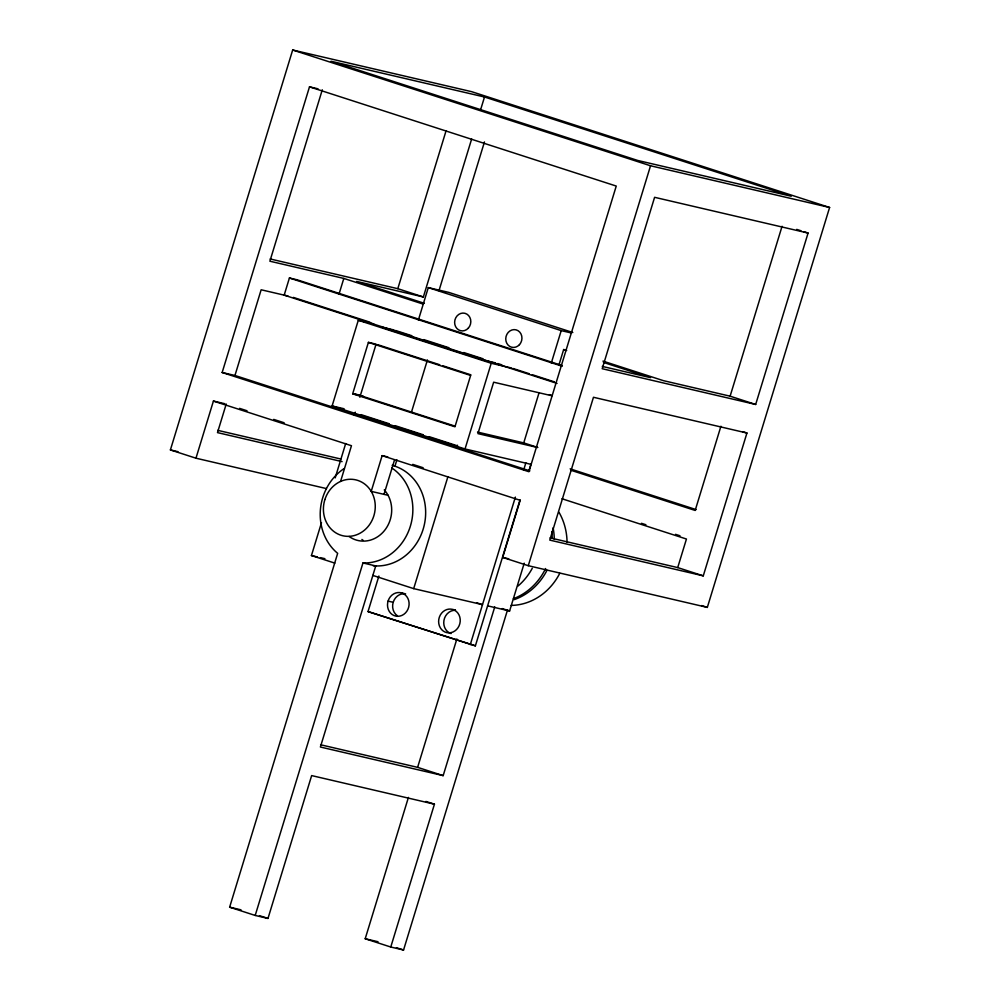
<?xml version="1.0" encoding="UTF-8"?>
<svg xmlns="http://www.w3.org/2000/svg" width="1000" height="1000" viewBox="0 0 1000 1000"><rect width="100%" height="100%" fill="white"/><g stroke="black" fill="none" stroke-linecap="round" stroke-linejoin="round"><path stroke-width="1.5" d="M340.575 481.425L351.463 445.712L213.425 401.062L195.963 458.2L170.4 449.925L292.675 50L471.725 91.7L829.6 207.475L707.325 607.4L528.275 565.7L502.713 557.425L520.175 500.3L382.137 455.637L371.213 491.375L388.188 495.325M309.5 86.838L616.25 186.062L528.913 471.725L222.162 372.5L309.5 86.838L318.025 88.825M226.225 404.038L217.488 432.612L342.088 461.625M222.162 372.5L234.95 375.475L261.15 289.775L288.012 296.038M322.287 89.812L269.887 261.212L343.812 278.425L423.363 304.163M562.35 365.6L297.087 279.788L289.413 278L284.175 295.138L557.038 383.413M339.012 294.137L343.812 278.425M531 464.338L465.025 448.975L332.1 405.975L358.3 320.275L373.65 323.85M368.4 342.375L470.637 375.45L454.95 426.788L352.675 393.8L368.4 342.375L376.075 344.162L359.85 397.225M334.812 563.112L311.438 555.55L321.488 522.688M335.188 477.887L345.688 443.525M354.363 415.15L355.275 412.163M270.163 258.962L397.8 288.688L446.1 130.7M408.425 797.412L365.2 938.75L390.763 947.025L434.438 804.188L311.65 775.588L267.987 918.425L255.2 915.45L229.638 907.175L337.663 553.337A51.262 46.05 -76.9 0 1 344.1 468.575M424.363 303.325L356.6 281.413L423.363 296.962L471.662 138.975M480.575 109.85L484.5 97L791.25 196.225L637.762 160.475L331.025 61.25L484.5 97M418.375 320.05L428.288 287.613L448.75 292.387L572.812 332.512M438.975 290.712L484.462 141.925M255.2 915.45L362.962 562.962L364.925 562.987A51.262 46.05 -76.9 0 0 410.725 524.963A51.262 46.05 -76.9 0 0 391.712 467.9M394.475 460.112L384 494.35L383.675 493.787M395.075 465.775L396.887 459.812M411.475 412.125L427.425 359.963M520.037 499.8L475.387 645.837L368.025 611.575L378.888 576.025M372.788 575.4L413.688 588.625L447.938 476.613M456.613 448.225L457.525 445.238M465.025 448.975L491.225 363.275L511.688 368.038M320.6 744.762L417.612 767.35L456.875 638.938M477.525 432.075L523.737 442.9L539 392.95M551.3 363.05L561.213 330.613L571.45 333M470.275 644.65L515.375 497.113M523.6 470.225L525.875 462.762M558.85 365.262L563.65 349.55L566.487 350.213M529.175 469.925L531 463.95M362.962 562.962L375.75 565.938L320.387 747.025L443.175 775.625L494.762 606.888M390.763 947.025L403.562 950L507.55 609.862M487.612 605.85L509.613 610.975L524.225 563.175M528.275 565.7L650.537 165.775L829.6 207.475M550.062 537.863L677.712 567.587L686.45 539.025L561.962 498.75M720.925 426.238L695.175 510.45L570.7 470.188M602.95 361.1L663.35 380.637L730.113 396.188L782.062 226.287M746.938 433.025L593.462 397.275L549.8 540.112L703.275 575.85L746.938 433.025L742.675 431.65M808.075 233.062L654.6 197.312L602.2 368.713L755.675 404.462L808.075 233.062L803.812 231.688M602.288 366.413L650.562 377.663L603.425 362.413M394.1 330L381.312 327.025L483.562 360.1L495.525 362.887M551.812 395.75L493.65 382.2L477.938 433.625L537.575 447.512M352.675 393.8L363.325 396.275M332.1 405.975L344.1 408.762M213.425 401.062L224.8 403.713M382.137 455.637L387.825 456.962M217.763 430.35L340.85 459.025M170.4 449.925L177.987 451.688M195.963 458.2L326.463 488.587M502.713 557.425L508.775 558.837M311.438 555.55L317.425 556.95M320.412 557.638L324.9 558.688M413.688 588.625L482.5 604.663L476.575 602.737M401.8 592.987A11.95 10.738 -76.9 0 1 405.412 612.987A11.95 10.738 -76.9 0 1 387.7 607.263A11.95 10.738 -76.9 0 1 401.8 592.987L405.637 593.888M452.925 609.525A11.95 10.738 -76.9 0 1 456.538 629.538A11.95 10.738 -76.9 0 1 438.825 623.8A11.95 10.738 -76.9 0 1 452.925 609.525L455.475 610.125M388.075 601.112L393.188 602.3A11.95 10.738 -76.9 0 1 404.15 593.713M368.025 611.575L475.387 645.837M229.638 907.175L241 909.825M365.2 938.75L378 941.725M455.213 426.188L354.775 393.775M292.675 50L650.537 165.775M796.712 229.387L800.975 230.763M428.288 287.613L561.213 330.613M397.8 288.688L423.363 296.962M730.113 396.188L755.675 404.462M563.65 349.55L566.6 350.5M289.413 278L562.075 366.2M293.325 297.4L369.925 322.188M395.575 330.487L411.875 335.75M423.738 339.588L448.925 347.738M463.75 352.537L483.013 358.762M497.738 363.537L501.925 364.888M513.162 368.525L529.362 373.762M532.312 374.712L554.4 381.863M358.3 320.275L491.225 363.275M549.212 394.637L552 395.538M377.55 344.637L439.787 364.775M442.75 365.737L470.913 374.85M523.737 442.9L537.675 447.413M570.15 468.85L696.112 509.6M361.037 414.637L389.188 423.75M395.112 425.662L423.275 434.775M429.2 436.688L457.362 445.8M234.95 375.475L529.85 470.875M641.438 523.3L645.888 524.738M675.525 534.325L679.975 535.763M239.575 408.363L247 410.763M273.712 419.4L284.113 422.762M412.738 464.375L423.137 467.738M677.712 567.587L703.275 575.85M701.65 605.562L707.325 607.4M502.2 608.575L509.613 610.975M417.612 767.35L443.175 775.625M425.913 801.438L434.438 804.188M396.463 947.7L403.562 950M259.462 915.662L267.987 918.425M392.137 465.325A51.262 46.05 -76.9 0 1 425.087 520.562A51.262 46.05 -76.9 0 1 377.713 565.962L375.45 565.938A51.262 46.05 -76.9 0 1 373.188 565.788M553.088 527.775A59.775 53.7 -76.9 0 1 554.275 539.288M546.987 570.325A59.775 53.7 -76.9 0 1 514.138 599.65M363.025 540.212A29.887 26.85 -76.9 0 1 361.912 539.462M384.25 489.888A29.887 26.85 -76.9 0 1 390.538 518.663A29.887 26.85 -76.9 0 1 370.6 540.062L369.3 540.413A29.887 26.85 -76.9 0 1 349.125 536.487M558.987 512.275A59.775 53.7 -76.9 0 1 567.062 542.263M559.775 573.312A59.775 53.7 -76.9 0 1 511.175 605.413M397.4 615.788A11.95 10.738 -76.9 0 1 393.188 602.3M451.05 633.575A11.95 10.738 -76.9 0 1 443.95 620.363A11.95 10.738 -76.9 0 1 455.275 610.25M532.263 568.312A59.775 53.7 -76.9 0 1 517.95 586.087M551.725 531.538A59.775 53.7 -76.9 0 1 552.2 537.325M545.612 568.525A59.775 53.7 -76.9 0 1 513.387 598.713M324.913 499.513L324.513 500.863A28.688 25.775 -76.9 0 0 341.238 535.325A28.688 25.775 -76.9 0 0 373.762 516.112L374.162 514.763A28.688 25.775 -76.9 0 0 371.562 491.962L370.875 490.812A28.688 25.775 -76.9 0 0 346.125 479.675A28.688 25.775 -76.9 0 0 324.913 499.513M519.475 344.65A8.963 8.05 -76.9 0 0 516.087 329.85A8.963 8.05 -76.9 0 0 505.988 341.087A8.963 8.05 -76.9 0 0 519.475 344.65M468.35 328.113A8.963 8.05 -76.9 0 0 464.963 313.312A8.963 8.05 -76.9 0 0 454.862 324.55A8.963 8.05 -76.9 0 0 468.35 328.113"/></g></svg>
